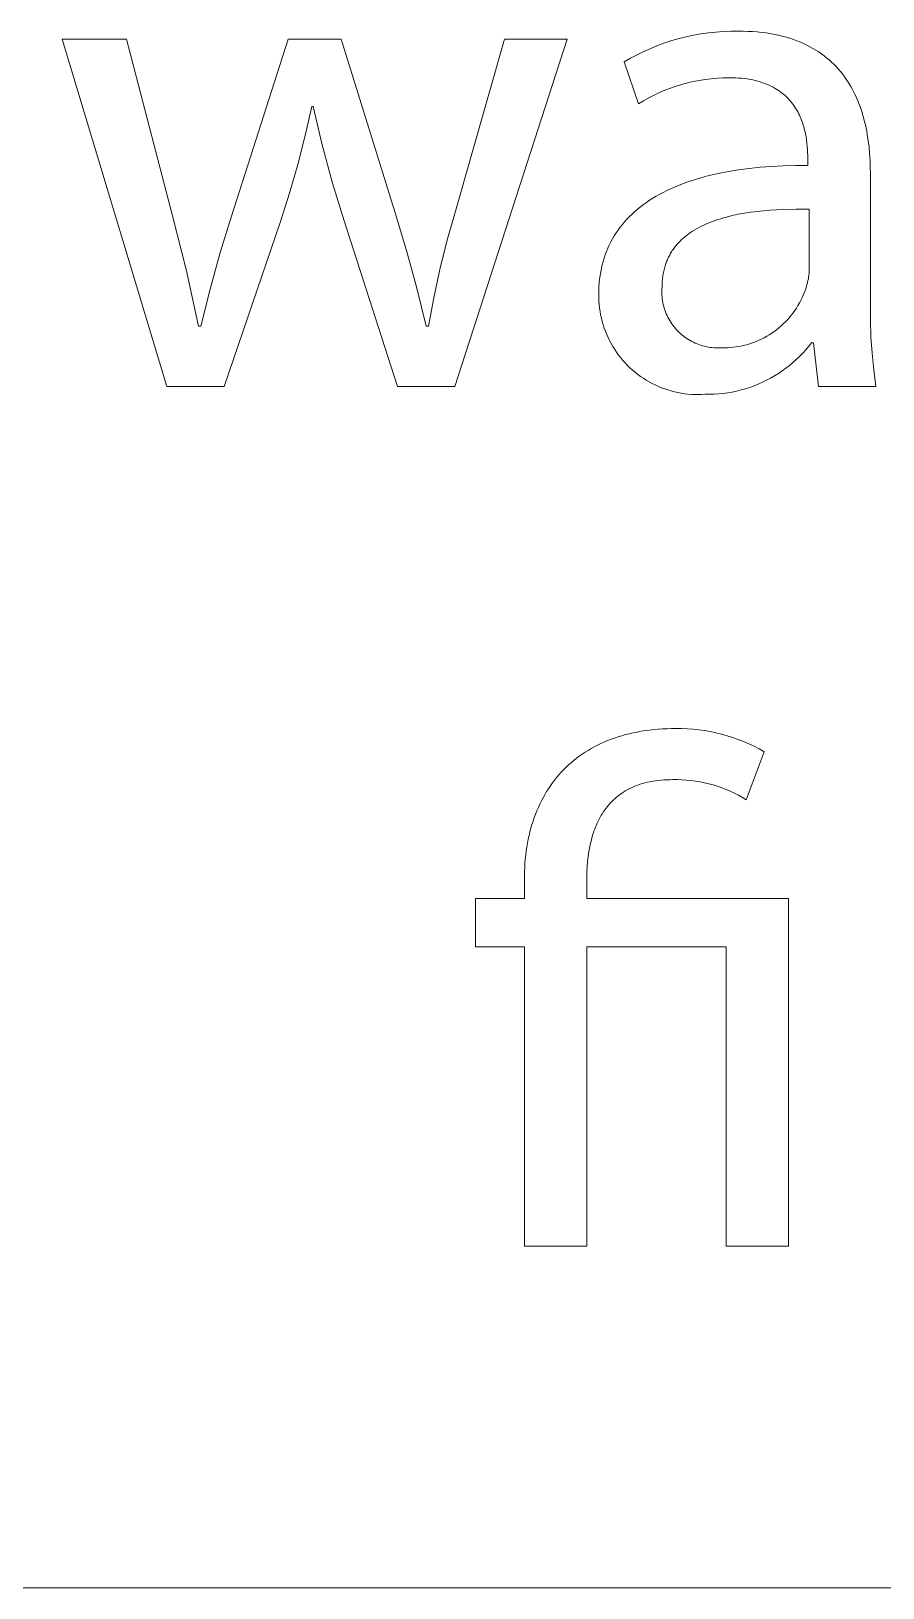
# Model space of a CAD drawing. Header units: millimetres. Extents: x -658 to 2773, y 81 to 2478.
# Drawn here: x 1843.9 to 1884.6, y 81.4 to 155.9 of the extents above; entities that cross this region are included whole.
import ezdxf

# ---------------------------------------------------------------- set-up
doc = ezdxf.new("R2010")
doc.units = ezdxf.units.MM
doc.header["$MEASUREMENT"] = 0
doc.layers.add('Domyślny', color=7, linetype='Continuous', true_color=0x000000)

msp = doc.modelspace()

# ---------------------------------------------------------------- linework, layer by layer
at = {"layer": 'Domyślny', "color": 18, "lineweight": 15, "true_color": 0x000000}
for p, q in [((1875.215, 155.616), (1875.565, 155.691)), ((1875.565, 155.691), (1875.918, 155.754)), ((1875.918, 155.754), (1876.272, 155.805)), ((1876.272, 155.805), (1876.628, 155.843)), ((1876.628, 155.843), (1876.985, 155.869)), ((1876.985, 155.869), (1877.343, 155.883)), ((1877.343, 155.883), (1877.701, 155.885)), ((1877.701, 155.885), (1877.936, 155.882)), ((1877.936, 155.882), (1878.165, 155.874)), ((1878.165, 155.874), (1878.389, 155.862)), ((1878.389, 155.862), (1878.608, 155.845)), ((1878.608, 155.845), (1878.821, 155.823)), ((1878.821, 155.823), (1879.029, 155.796)), ((1879.029, 155.796), (1879.231, 155.765)), ((1879.231, 155.765), (1879.429, 155.729)), ((1879.429, 155.729), (1879.621, 155.689)), ((1879.621, 155.689), (1879.808, 155.644)), ((1850.381, 138.885), (1845.366, 155.506)), ((1845.366, 155.506), (1848.451, 155.506)), ((1848.451, 155.506), (1850.655, 147.053)), ((1853.466, 147.03), (1856.185, 155.506)), ((1856.185, 155.506), (1858.721, 155.506)), ((1858.721, 155.506), (1861.302, 147.19)), ((1864.147, 147.167), (1866.523, 155.506)), ((1869.516, 155.506), (1864.147, 138.885)), ((1866.523, 155.506), (1869.516, 155.506)), ((1872.867, 154.758), (1873.188, 154.915)), ((1873.188, 154.915), (1873.515, 155.061)), ((1873.515, 155.061), (1873.847, 155.195)), ((1873.847, 155.195), (1874.184, 155.318)), ((1874.184, 155.318), (1874.524, 155.429)), ((1874.524, 155.429), (1874.868, 155.528)), ((1874.868, 155.528), (1875.215, 155.616)), ((1879.808, 155.644), (1879.99, 155.595)), ((1879.99, 155.595), (1880.167, 155.542)), ((1880.167, 155.542), (1880.34, 155.485)), ((1880.34, 155.485), (1880.507, 155.424)), ((1880.507, 155.424), (1880.67, 155.359)), ((1880.67, 155.359), (1880.828, 155.29)), ((1880.828, 155.29), (1880.981, 155.217)), ((1880.981, 155.217), (1881.13, 155.141)), ((1881.13, 155.141), (1881.274, 155.061)), ((1881.274, 155.061), (1881.414, 154.977)), ((1881.414, 154.977), (1881.549, 154.89)), ((1872.241, 154.411), (1872.551, 154.59)), ((1872.926, 152.412), (1872.241, 154.411)), ((1872.551, 154.59), (1872.867, 154.758)), ((1881.549, 154.89), (1881.68, 154.8)), ((1881.68, 154.8), (1881.806, 154.707)), ((1881.806, 154.707), (1881.929, 154.61)), ((1881.929, 154.61), (1882.047, 154.51)), ((1882.047, 154.51), (1882.161, 154.407)), ((1882.161, 154.407), (1882.271, 154.301)), ((1882.271, 154.301), (1882.377, 154.193)), ((1882.377, 154.193), (1882.479, 154.081)), ((1875.558, 153.473), (1875.28, 153.408)), ((1875.837, 153.528), (1875.558, 153.473)), ((1876.119, 153.573), (1875.837, 153.528)), ((1876.402, 153.609), (1876.119, 153.573)), ((1876.686, 153.635), (1876.402, 153.609)), ((1876.97, 153.651), (1876.686, 153.635)), ((1877.256, 153.657), (1876.97, 153.651)), ((1877.412, 153.655), (1877.256, 153.657)), ((1877.565, 153.65), (1877.412, 153.655)), ((1877.713, 153.641), (1877.565, 153.65)), ((1877.857, 153.629), (1877.713, 153.641)), ((1877.997, 153.613), (1877.857, 153.629)), ((1878.132, 153.595), (1877.997, 153.613)), ((1878.264, 153.573), (1878.132, 153.595)), ((1878.392, 153.548), (1878.264, 153.573)), ((1878.515, 153.52), (1878.392, 153.548)), ((1878.635, 153.489), (1878.515, 153.52)), ((1878.751, 153.455), (1878.635, 153.489)), ((1878.863, 153.419), (1878.751, 153.455)), ((1882.479, 154.081), (1882.577, 153.967)), ((1882.577, 153.967), (1882.671, 153.85)), ((1882.671, 153.85), (1882.762, 153.731)), ((1882.762, 153.731), (1882.849, 153.609)), ((1882.849, 153.609), (1882.932, 153.485)), ((1882.932, 153.485), (1883.011, 153.359)), ((1873.42, 152.696), (1873.171, 152.558)), ((1873.675, 152.825), (1873.42, 152.696)), ((1873.933, 152.945), (1873.675, 152.825)), ((1874.196, 153.056), (1873.933, 152.945)), ((1874.462, 153.158), (1874.196, 153.056)), ((1874.732, 153.251), (1874.462, 153.158)), ((1875.004, 153.334), (1874.732, 153.251)), ((1875.28, 153.408), (1875.004, 153.334)), ((1878.972, 153.38), (1878.863, 153.419)), ((1879.077, 153.339), (1878.972, 153.38)), ((1879.178, 153.295), (1879.077, 153.339)), ((1879.276, 153.248), (1879.178, 153.295)), ((1879.37, 153.199), (1879.276, 153.248)), ((1879.461, 153.148), (1879.37, 153.199)), ((1879.549, 153.095), (1879.461, 153.148)), ((1879.633, 153.04), (1879.549, 153.095)), ((1879.714, 152.983), (1879.633, 153.04)), ((1879.792, 152.924), (1879.714, 152.983)), ((1879.867, 152.863), (1879.792, 152.924)), ((1879.939, 152.8), (1879.867, 152.863)), ((1880.008, 152.736), (1879.939, 152.8)), ((1880.074, 152.67), (1880.008, 152.736)), ((1883.011, 153.359), (1883.087, 153.231)), ((1883.087, 153.231), (1883.16, 153.1)), ((1883.16, 153.1), (1883.229, 152.967)), ((1883.229, 152.967), (1883.294, 152.833)), ((1883.294, 152.833), (1883.357, 152.696)), ((1883.357, 152.696), (1883.416, 152.558)), ((1857.304, 152.274), (1856.992, 150.884)), ((1857.373, 152.274), (1857.304, 152.274)), ((1857.81, 150.438), (1857.373, 152.274)), ((1873.171, 152.558), (1872.926, 152.412)), ((1880.137, 152.603), (1880.074, 152.67)), ((1880.198, 152.534), (1880.137, 152.603)), ((1880.255, 152.464), (1880.198, 152.534)), ((1880.31, 152.392), (1880.255, 152.464)), ((1880.363, 152.32), (1880.31, 152.392)), ((1880.413, 152.246), (1880.363, 152.32)), ((1880.46, 152.171), (1880.413, 152.246)), ((1880.505, 152.096), (1880.46, 152.171)), ((1880.548, 152.019), (1880.505, 152.096)), ((1880.588, 151.942), (1880.548, 152.019)), ((1880.626, 151.864), (1880.588, 151.942)), ((1883.416, 152.558), (1883.472, 152.418)), ((1883.472, 152.418), (1883.525, 152.276)), ((1883.525, 152.276), (1883.575, 152.133)), ((1883.575, 152.133), (1883.622, 151.989)), ((1883.622, 151.989), (1883.665, 151.843)), ((1880.662, 151.786), (1880.626, 151.864)), ((1880.695, 151.707), (1880.662, 151.786)), ((1880.727, 151.628), (1880.695, 151.707)), ((1880.757, 151.548), (1880.727, 151.628)), ((1880.784, 151.468), (1880.757, 151.548)), ((1880.81, 151.388), (1880.784, 151.468)), ((1880.834, 151.307), (1880.81, 151.388)), ((1880.857, 151.227), (1880.834, 151.307)), ((1880.877, 151.147), (1880.857, 151.227)), ((1883.665, 151.843), (1883.706, 151.696)), ((1883.706, 151.696), (1883.745, 151.547)), ((1883.745, 151.547), (1883.78, 151.398)), ((1883.78, 151.398), (1883.813, 151.247)), ((1883.813, 151.247), (1883.843, 151.095)), ((1856.992, 150.884), (1856.638, 149.504)), ((1880.896, 151.067), (1880.877, 151.147)), ((1880.913, 150.987), (1880.896, 151.067)), ((1880.944, 150.828), (1880.913, 150.987)), ((1880.968, 150.671), (1880.944, 150.828)), ((1880.988, 150.517), (1880.968, 150.671)), ((1881.002, 150.366), (1880.988, 150.517)), ((1883.843, 151.095), (1883.87, 150.943)), ((1883.87, 150.943), (1883.917, 150.636)), ((1883.917, 150.636), (1883.955, 150.326)), ((1858.305, 148.617), (1857.81, 150.438)), ((1881.013, 150.219), (1881.002, 150.366)), ((1881.02, 150.076), (1881.013, 150.219)), ((1881.024, 149.939), (1881.02, 150.076)), ((1881.025, 149.807), (1881.024, 149.939)), ((1881.025, 149.464), (1881.025, 149.807)), ((1883.955, 150.326), (1883.983, 150.015)), ((1883.983, 150.015), (1884.003, 149.702)), ((1884.003, 149.702), (1884.015, 149.389)), ((1856.638, 149.504), (1856.243, 148.135)), ((1876.079, 148.914), (1876.3, 148.972)), ((1876.3, 148.972), (1876.755, 149.077)), ((1876.755, 149.077), (1877.228, 149.17)), ((1877.228, 149.17), (1877.719, 149.25)), ((1877.719, 149.25), (1878.227, 149.318)), ((1878.227, 149.318), (1878.753, 149.373)), ((1878.753, 149.373), (1879.295, 149.415)), ((1879.295, 149.415), (1879.855, 149.445)), ((1879.855, 149.445), (1880.432, 149.461)), ((1880.432, 149.461), (1881.025, 149.464)), ((1884.015, 149.389), (1884.018, 149.076)), ((1884.018, 149.076), (1884.018, 142.862)), ((1858.858, 146.813), (1858.305, 148.617)), ((1874.118, 148.172), (1874.294, 148.26)), ((1874.294, 148.26), (1874.474, 148.345)), ((1874.474, 148.345), (1874.658, 148.427)), ((1874.658, 148.427), (1874.847, 148.506)), ((1874.847, 148.506), (1875.041, 148.581)), ((1875.041, 148.581), (1875.24, 148.654)), ((1875.24, 148.654), (1875.443, 148.724)), ((1875.443, 148.724), (1875.65, 148.79)), ((1875.65, 148.79), (1875.862, 148.854)), ((1875.862, 148.854), (1876.079, 148.914)), ((1856.243, 148.135), (1855.808, 146.779)), ((1872.884, 147.363), (1873.022, 147.474)), ((1873.022, 147.474), (1873.164, 147.583)), ((1873.164, 147.583), (1873.311, 147.688)), ((1873.311, 147.688), (1873.463, 147.791)), ((1873.463, 147.791), (1873.62, 147.891)), ((1873.62, 147.891), (1873.781, 147.988)), ((1873.781, 147.988), (1873.947, 148.081)), ((1873.947, 148.081), (1874.118, 148.172)), ((1850.655, 147.053), (1851.314, 144.418)), ((1852.933, 145.287), (1853.466, 147.03)), ((1855.808, 146.779), (1853.123, 138.885)), ((1861.405, 138.885), (1858.858, 146.813)), ((1861.302, 147.19), (1861.843, 145.395)), ((1863.773, 145.831), (1864.147, 147.167)), ((1872.159, 146.633), (1872.267, 146.762)), ((1872.267, 146.762), (1872.381, 146.888)), ((1872.381, 146.888), (1872.5, 147.011)), ((1872.5, 147.011), (1872.623, 147.131)), ((1872.623, 147.131), (1872.751, 147.248)), ((1872.751, 147.248), (1872.884, 147.363)), ((1876.337, 146.728), (1876.212, 146.677)), ((1876.465, 146.778), (1876.337, 146.728)), ((1876.595, 146.825), (1876.465, 146.778)), ((1876.726, 146.87), (1876.595, 146.825)), ((1876.861, 146.912), (1876.726, 146.87)), ((1876.997, 146.952), (1876.861, 146.912)), ((1877.135, 146.99), (1876.997, 146.952)), ((1877.416, 147.06), (1877.135, 146.99)), ((1877.705, 147.122), (1877.416, 147.06)), ((1877.999, 147.175), (1877.705, 147.122)), ((1878.298, 147.222), (1877.999, 147.175)), ((1878.602, 147.261), (1878.298, 147.222)), ((1878.909, 147.293), (1878.602, 147.261)), ((1879.219, 147.319), (1878.909, 147.293)), ((1879.53, 147.339), (1879.219, 147.319)), ((1879.844, 147.354), (1879.53, 147.339)), ((1880.471, 147.367), (1879.844, 147.354)), ((1881.094, 147.362), (1880.471, 147.367)), ((1881.094, 144.484), (1881.094, 147.362)), ((1871.689, 145.946), (1871.773, 146.089)), ((1871.773, 146.089), (1871.862, 146.229)), ((1871.862, 146.229), (1871.956, 146.367)), ((1871.956, 146.367), (1872.055, 146.501)), ((1872.055, 146.501), (1872.159, 146.633)), ((1875.07, 145.976), (1875.024, 145.935)), ((1875.116, 146.016), (1875.07, 145.976)), ((1875.164, 146.056), (1875.116, 146.016)), ((1875.212, 146.094), (1875.164, 146.056)), ((1875.311, 146.17), (1875.212, 146.094)), ((1875.413, 146.243), (1875.311, 146.17)), ((1875.518, 146.313), (1875.413, 146.243)), ((1875.627, 146.38), (1875.518, 146.313)), ((1875.738, 146.444), (1875.627, 146.38)), ((1875.853, 146.506), (1875.738, 146.444)), ((1875.97, 146.566), (1875.853, 146.506)), ((1876.09, 146.622), (1875.97, 146.566)), ((1876.212, 146.677), (1876.09, 146.622)), ((1852.446, 143.532), (1852.933, 145.287)), ((1861.843, 145.395), (1862.334, 143.586)), ((1863.439, 144.484), (1863.773, 145.831)), ((1871.343, 145.19), (1871.402, 145.346)), ((1871.402, 145.346), (1871.466, 145.501)), ((1871.466, 145.501), (1871.535, 145.652)), ((1871.535, 145.652), (1871.609, 145.801)), ((1871.609, 145.801), (1871.689, 145.946)), ((1874.484, 145.28), (1874.453, 145.227)), ((1874.516, 145.332), (1874.484, 145.28)), ((1874.549, 145.383), (1874.516, 145.332)), ((1874.584, 145.433), (1874.549, 145.383)), ((1874.619, 145.483), (1874.584, 145.433)), ((1874.655, 145.531), (1874.619, 145.483)), ((1874.692, 145.579), (1874.655, 145.531)), ((1874.73, 145.626), (1874.692, 145.579)), ((1874.769, 145.673), (1874.73, 145.626)), ((1874.81, 145.718), (1874.769, 145.673)), ((1874.851, 145.763), (1874.81, 145.718)), ((1874.893, 145.807), (1874.851, 145.763)), ((1874.935, 145.85), (1874.893, 145.807)), ((1874.979, 145.893), (1874.935, 145.85)), ((1875.024, 145.935), (1874.979, 145.893)), ((1871.123, 144.364), (1871.157, 144.535)), ((1871.157, 144.535), (1871.196, 144.702)), ((1871.196, 144.702), (1871.24, 144.868)), ((1871.24, 144.868), (1871.289, 145.03)), ((1871.289, 145.03), (1871.343, 145.19)), ((1874.168, 144.529), (1874.152, 144.465)), ((1874.185, 144.592), (1874.168, 144.529)), ((1874.204, 144.654), (1874.185, 144.592)), ((1874.224, 144.715), (1874.204, 144.654)), ((1874.245, 144.776), (1874.224, 144.715)), ((1874.267, 144.835), (1874.245, 144.776)), ((1874.29, 144.894), (1874.267, 144.835)), ((1874.315, 144.951), (1874.29, 144.894)), ((1874.34, 145.008), (1874.315, 144.951)), ((1874.367, 145.064), (1874.34, 145.008)), ((1874.395, 145.119), (1874.367, 145.064)), ((1874.423, 145.174), (1874.395, 145.119)), ((1874.453, 145.227), (1874.423, 145.174)), ((1851.314, 144.418), (1851.889, 141.764)), ((1863.145, 143.128), (1863.439, 144.484)), ((1871.04, 143.655), (1871.053, 143.836)), ((1871.053, 143.836), (1871.071, 144.015)), ((1871.071, 144.015), (1871.095, 144.191)), ((1871.095, 144.191), (1871.123, 144.364)), ((1874.06, 143.776), (1874.058, 143.702)), ((1874.063, 143.849), (1874.06, 143.776)), ((1874.068, 143.921), (1874.063, 143.849)), ((1874.074, 143.992), (1874.068, 143.921)), ((1874.081, 144.063), (1874.074, 143.992)), ((1874.09, 144.132), (1874.081, 144.063)), ((1874.1, 144.201), (1874.09, 144.132)), ((1874.111, 144.268), (1874.1, 144.201)), ((1874.123, 144.335), (1874.111, 144.268)), ((1874.137, 144.4), (1874.123, 144.335)), ((1874.152, 144.465), (1874.137, 144.4)), ((1880.969, 143.693), (1880.994, 143.779)), ((1880.994, 143.779), (1881.016, 143.865)), ((1881.016, 143.865), (1881.036, 143.952)), ((1881.036, 143.952), (1881.053, 144.04)), ((1881.053, 144.04), (1881.067, 144.128)), ((1881.067, 144.128), (1881.078, 144.217)), ((1881.078, 144.217), (1881.086, 144.305)), ((1881.086, 144.305), (1881.091, 144.394)), ((1881.091, 144.394), (1881.094, 144.484)), ((1852.003, 141.764), (1852.446, 143.532)), ((1862.334, 143.586), (1862.776, 141.764)), ((1862.89, 141.764), (1863.145, 143.128)), ((1871.03, 143.284), (1871.032, 143.471)), ((1871.031, 143.121), (1871.03, 143.284)), ((1871.037, 142.958), (1871.031, 143.121)), ((1871.032, 143.471), (1871.04, 143.655)), ((1874.051, 143.535), (1874.048, 143.443)), ((1874.048, 143.443), (1874.049, 143.351)), ((1874.049, 143.351), (1874.052, 143.259)), ((1874.057, 143.627), (1874.051, 143.535)), ((1874.052, 143.259), (1874.059, 143.167)), ((1874.058, 143.702), (1874.057, 143.627)), ((1874.059, 143.167), (1874.069, 143.076)), ((1874.069, 143.076), (1874.082, 142.985)), ((1880.626, 142.879), (1880.692, 143.004)), ((1880.692, 143.004), (1880.754, 143.131)), ((1880.754, 143.131), (1880.811, 143.26)), ((1880.811, 143.26), (1880.863, 143.391)), ((1880.863, 143.391), (1880.911, 143.524)), ((1880.911, 143.524), (1880.941, 143.608)), ((1880.941, 143.608), (1880.969, 143.693)), ((1871.05, 142.795), (1871.037, 142.958)), ((1871.068, 142.633), (1871.05, 142.795)), ((1871.091, 142.471), (1871.068, 142.633)), ((1871.12, 142.31), (1871.091, 142.471)), ((1871.155, 142.151), (1871.12, 142.31)), ((1874.082, 142.985), (1874.098, 142.894)), ((1874.098, 142.894), (1874.117, 142.804)), ((1874.117, 142.804), (1874.139, 142.715)), ((1874.139, 142.715), (1874.165, 142.627)), ((1874.165, 142.627), (1874.193, 142.539)), ((1874.193, 142.539), (1874.225, 142.453)), ((1874.225, 142.453), (1874.259, 142.367)), ((1874.259, 142.367), (1874.296, 142.283)), ((1874.296, 142.283), (1874.336, 142.2)), ((1880.146, 142.182), (1880.236, 142.291)), ((1880.236, 142.291), (1880.322, 142.403)), ((1880.322, 142.403), (1880.404, 142.518)), ((1880.404, 142.518), (1880.482, 142.636)), ((1880.482, 142.636), (1880.556, 142.756)), ((1880.556, 142.756), (1880.626, 142.879)), ((1884.018, 142.862), (1884.019, 142.064)), ((1851.889, 141.764), (1852.003, 141.764)), ((1862.776, 141.764), (1862.89, 141.764)), ((1871.195, 141.993), (1871.155, 142.151)), ((1871.241, 141.836), (1871.195, 141.993)), ((1871.291, 141.681), (1871.241, 141.836)), ((1871.348, 141.527), (1871.291, 141.681)), ((1871.409, 141.376), (1871.348, 141.527)), ((1874.336, 142.2), (1874.379, 142.119)), ((1874.379, 142.119), (1874.425, 142.039)), ((1874.425, 142.039), (1874.473, 141.961)), ((1874.473, 141.961), (1874.524, 141.884)), ((1874.524, 141.884), (1874.578, 141.81)), ((1874.578, 141.81), (1874.634, 141.737)), ((1874.634, 141.737), (1874.693, 141.666)), ((1874.693, 141.666), (1874.754, 141.597)), ((1874.754, 141.597), (1874.817, 141.53)), ((1874.817, 141.53), (1874.883, 141.466)), ((1879.305, 141.433), (1879.421, 141.514)), ((1879.421, 141.514), (1879.534, 141.599)), ((1879.534, 141.599), (1879.644, 141.687)), ((1879.644, 141.687), (1879.751, 141.779)), ((1879.751, 141.779), (1879.855, 141.875)), ((1879.855, 141.875), (1879.956, 141.974)), ((1879.956, 141.974), (1880.053, 142.076)), ((1880.053, 142.076), (1880.146, 142.182)), ((1884.019, 142.064), (1884.046, 141.267)), ((1871.476, 141.227), (1871.409, 141.376)), ((1871.547, 141.08), (1871.476, 141.227)), ((1871.624, 140.936), (1871.547, 141.08)), ((1871.706, 140.795), (1871.624, 140.936)), ((1871.792, 140.656), (1871.706, 140.795)), ((1874.883, 141.466), (1874.951, 141.404)), ((1874.951, 141.404), (1875.021, 141.344)), ((1875.021, 141.344), (1875.093, 141.287)), ((1875.093, 141.287), (1875.167, 141.232)), ((1875.167, 141.232), (1875.242, 141.18)), ((1875.242, 141.18), (1875.32, 141.13)), ((1875.32, 141.13), (1875.399, 141.083)), ((1875.399, 141.083), (1875.479, 141.039)), ((1875.479, 141.039), (1875.562, 140.997)), ((1875.562, 140.997), (1875.645, 140.959)), ((1875.645, 140.959), (1875.73, 140.923)), ((1875.73, 140.923), (1875.816, 140.89)), ((1875.816, 140.89), (1875.903, 140.861)), ((1875.903, 140.861), (1875.991, 140.834)), ((1875.991, 140.834), (1876.08, 140.81)), ((1876.08, 140.81), (1876.17, 140.789)), ((1876.17, 140.789), (1876.26, 140.772)), ((1876.26, 140.772), (1876.351, 140.757)), ((1877.465, 140.761), (1877.605, 140.779)), ((1877.605, 140.779), (1877.745, 140.802)), ((1877.745, 140.802), (1877.883, 140.829)), ((1877.883, 140.829), (1878.021, 140.861)), ((1878.021, 140.861), (1878.157, 140.898)), ((1878.157, 140.898), (1878.292, 140.94)), ((1878.292, 140.94), (1878.426, 140.986)), ((1878.426, 140.986), (1878.557, 141.037)), ((1878.557, 141.037), (1878.687, 141.092)), ((1878.687, 141.092), (1878.815, 141.152)), ((1878.815, 141.152), (1878.941, 141.216)), ((1878.941, 141.216), (1879.065, 141.284)), ((1879.065, 141.284), (1879.186, 141.357)), ((1879.186, 141.357), (1879.305, 141.433)), ((1881.074, 140.806), (1880.933, 140.639)), ((1881.208, 140.977), (1881.074, 140.806)), ((1881.299, 140.977), (1881.208, 140.977)), ((1881.539, 138.886), (1881.299, 140.977)), ((1884.046, 141.267), (1884.099, 140.471)), ((1871.884, 140.521), (1871.792, 140.656)), ((1871.979, 140.388), (1871.884, 140.521)), ((1872.08, 140.26), (1871.979, 140.388)), ((1872.184, 140.134), (1872.08, 140.26)), ((1872.293, 140.013), (1872.184, 140.134)), ((1876.351, 140.757), (1876.442, 140.746)), ((1876.442, 140.746), (1876.534, 140.738)), ((1876.534, 140.738), (1876.626, 140.733)), ((1876.626, 140.733), (1876.717, 140.731)), ((1876.717, 140.731), (1876.809, 140.732)), ((1876.809, 140.732), (1876.901, 140.737)), ((1876.901, 140.737), (1877.043, 140.735)), ((1877.043, 140.735), (1877.184, 140.739)), ((1877.184, 140.739), (1877.325, 140.747)), ((1877.325, 140.747), (1877.465, 140.761)), ((1880.316, 140.026), (1880.149, 139.887)), ((1880.478, 140.171), (1880.316, 140.026)), ((1880.635, 140.322), (1880.478, 140.171)), ((1880.787, 140.478), (1880.635, 140.322)), ((1880.933, 140.639), (1880.787, 140.478)), ((1884.099, 140.471), (1884.177, 139.677)), ((1872.406, 139.895), (1872.293, 140.013)), ((1872.523, 139.781), (1872.406, 139.895)), ((1872.644, 139.671), (1872.523, 139.781)), ((1872.769, 139.566), (1872.644, 139.671)), ((1872.897, 139.465), (1872.769, 139.566)), ((1873.029, 139.368), (1872.897, 139.465)), ((1873.164, 139.276), (1873.029, 139.368)), ((1873.302, 139.189), (1873.164, 139.276)), ((1879.246, 139.282), (1879.054, 139.18)), ((1879.435, 139.39), (1879.246, 139.282)), ((1879.62, 139.505), (1879.435, 139.39)), ((1879.801, 139.626), (1879.62, 139.505)), ((1879.977, 139.753), (1879.801, 139.626)), ((1880.149, 139.887), (1879.977, 139.753)), ((1884.177, 139.677), (1884.281, 138.886)), ((1853.123, 138.885), (1850.381, 138.885)), ((1864.147, 138.885), (1861.405, 138.885)), ((1873.443, 139.106), (1873.302, 139.189)), ((1873.586, 139.028), (1873.443, 139.106)), ((1873.732, 138.956), (1873.586, 139.028)), ((1873.881, 138.888), (1873.732, 138.956)), ((1874.032, 138.826), (1873.881, 138.888)), ((1874.185, 138.769), (1874.032, 138.826)), ((1874.34, 138.717), (1874.185, 138.769)), ((1874.496, 138.67), (1874.34, 138.717)), ((1874.654, 138.629), (1874.496, 138.67)), ((1874.814, 138.593), (1874.654, 138.629)), ((1874.974, 138.563), (1874.814, 138.593)), ((1875.136, 138.539), (1874.974, 138.563)), ((1875.298, 138.52), (1875.136, 138.539)), ((1876.765, 138.53), (1876.548, 138.516)), ((1876.982, 138.553), (1876.765, 138.53)), ((1877.197, 138.582), (1876.982, 138.553)), ((1877.412, 138.62), (1877.197, 138.582)), ((1877.625, 138.664), (1877.412, 138.62)), ((1877.836, 138.716), (1877.625, 138.664)), ((1878.045, 138.776), (1877.836, 138.716)), ((1878.252, 138.843), (1878.045, 138.776)), ((1878.457, 138.917), (1878.252, 138.843)), ((1878.659, 138.997), (1878.457, 138.917)), ((1878.858, 139.085), (1878.659, 138.997)), ((1879.054, 139.18), (1878.858, 139.085)), ((1884.281, 138.886), (1881.539, 138.886)), ((1875.46, 138.506), (1875.298, 138.52)), ((1875.624, 138.499), (1875.46, 138.506)), ((1875.787, 138.497), (1875.624, 138.499)), ((1875.95, 138.5), (1875.787, 138.497)), ((1876.113, 138.509), (1875.95, 138.5)), ((1876.331, 138.509), (1876.113, 138.509)), ((1876.548, 138.516), (1876.331, 138.509)), ((1871.96, 122.123), (1872.136, 122.177)), ((1872.136, 122.177), (1872.316, 122.227)), ((1872.316, 122.227), (1872.498, 122.273)), ((1872.498, 122.273), (1872.684, 122.315)), ((1872.684, 122.315), (1872.873, 122.353)), ((1872.873, 122.353), (1873.065, 122.387)), ((1873.065, 122.387), (1873.261, 122.418)), ((1873.261, 122.418), (1873.459, 122.444)), ((1873.459, 122.444), (1873.661, 122.467)), ((1873.661, 122.467), (1873.865, 122.485)), ((1873.865, 122.485), (1874.073, 122.5)), ((1874.073, 122.5), (1874.284, 122.51)), ((1874.284, 122.51), (1874.498, 122.516)), ((1874.498, 122.516), (1874.715, 122.518)), ((1874.715, 122.518), (1874.991, 122.517)), ((1874.991, 122.517), (1875.268, 122.507)), ((1875.268, 122.507), (1875.543, 122.487)), ((1875.543, 122.487), (1875.818, 122.458)), ((1875.818, 122.458), (1876.092, 122.42)), ((1876.092, 122.42), (1876.364, 122.373)), ((1876.364, 122.373), (1876.635, 122.317)), ((1876.635, 122.317), (1876.903, 122.251)), ((1876.903, 122.251), (1877.17, 122.176)), ((1877.17, 122.176), (1877.433, 122.093)), ((1870.375, 121.386), (1870.519, 121.476)), ((1870.519, 121.476), (1870.666, 121.562)), ((1870.666, 121.562), (1870.816, 121.645)), ((1870.816, 121.645), (1870.97, 121.724)), ((1870.97, 121.724), (1871.127, 121.8)), ((1871.127, 121.8), (1871.287, 121.872)), ((1871.287, 121.872), (1871.45, 121.94)), ((1871.45, 121.94), (1871.617, 122.005)), ((1871.617, 122.005), (1871.787, 122.066)), ((1871.787, 122.066), (1871.96, 122.123)), ((1877.433, 122.093), (1877.694, 122)), ((1877.694, 122), (1877.951, 121.899)), ((1877.951, 121.899), (1878.205, 121.79)), ((1878.942, 121.41), (1878.085, 119.114)), ((1878.205, 121.79), (1878.455, 121.671)), ((1878.455, 121.671), (1878.7, 121.545)), ((1878.7, 121.545), (1878.942, 121.41)), ((1869.346, 120.546), (1869.463, 120.663)), ((1869.463, 120.663), (1869.583, 120.776)), ((1869.583, 120.776), (1869.706, 120.886)), ((1869.706, 120.886), (1869.833, 120.993)), ((1869.833, 120.993), (1869.964, 121.096)), ((1869.964, 121.096), (1870.098, 121.196)), ((1870.098, 121.196), (1870.235, 121.293)), ((1870.235, 121.293), (1870.375, 121.386)), ((1868.717, 119.78), (1868.813, 119.916)), ((1868.813, 119.916), (1868.913, 120.048)), ((1868.913, 120.048), (1869.016, 120.177)), ((1869.016, 120.177), (1869.122, 120.303)), ((1869.122, 120.303), (1869.232, 120.426)), ((1869.232, 120.426), (1869.346, 120.546)), ((1873.244, 119.917), (1873.127, 119.885)), ((1873.363, 119.946), (1873.244, 119.917)), ((1873.486, 119.973), (1873.363, 119.946)), ((1873.611, 119.996), (1873.486, 119.973)), ((1873.74, 120.016), (1873.611, 119.996)), ((1873.871, 120.034), (1873.74, 120.016)), ((1874.006, 120.048), (1873.871, 120.034)), ((1874.144, 120.059), (1874.006, 120.048)), ((1874.286, 120.067), (1874.144, 120.059)), ((1874.43, 120.072), (1874.286, 120.067)), ((1874.578, 120.074), (1874.43, 120.072)), ((1874.795, 120.075), (1874.578, 120.074)), ((1875.011, 120.068), (1874.795, 120.075)), ((1875.228, 120.055), (1875.011, 120.068)), ((1875.444, 120.034), (1875.228, 120.055)), ((1875.659, 120.005), (1875.444, 120.034)), ((1875.873, 119.97), (1875.659, 120.005)), ((1876.085, 119.927), (1875.873, 119.97)), ((1876.296, 119.877), (1876.085, 119.927)), ((1868.288, 119.058), (1868.367, 119.208)), ((1868.367, 119.208), (1868.449, 119.355)), ((1868.449, 119.355), (1868.535, 119.5)), ((1868.535, 119.5), (1868.624, 119.642)), ((1868.624, 119.642), (1868.717, 119.78)), ((1871.872, 119.229), (1871.795, 119.161)), ((1871.953, 119.294), (1871.872, 119.229)), ((1872.035, 119.357), (1871.953, 119.294)), ((1872.121, 119.418), (1872.035, 119.357)), ((1872.209, 119.476), (1872.121, 119.418)), ((1872.3, 119.532), (1872.209, 119.476)), ((1872.393, 119.585), (1872.3, 119.532)), ((1872.49, 119.636), (1872.393, 119.585)), ((1872.589, 119.684), (1872.49, 119.636)), ((1872.691, 119.73), (1872.589, 119.684)), ((1872.795, 119.773), (1872.691, 119.73)), ((1872.903, 119.813), (1872.795, 119.773)), ((1873.014, 119.851), (1872.903, 119.813)), ((1873.127, 119.885), (1873.014, 119.851)), ((1876.505, 119.819), (1876.296, 119.877)), ((1876.713, 119.755), (1876.505, 119.819)), ((1876.917, 119.684), (1876.713, 119.755)), ((1877.12, 119.605), (1876.917, 119.684)), ((1877.319, 119.52), (1877.12, 119.605)), ((1877.516, 119.429), (1877.319, 119.52)), ((1877.709, 119.33), (1877.516, 119.429)), ((1877.899, 119.225), (1877.709, 119.33)), ((1878.085, 119.114), (1877.899, 119.225)), ((1867.948, 118.263), (1868.009, 118.427)), ((1868.009, 118.427), (1868.074, 118.589)), ((1868.074, 118.589), (1868.142, 118.748)), ((1868.142, 118.748), (1868.213, 118.904)), ((1868.213, 118.904), (1868.288, 119.058)), ((1871.207, 118.458), (1871.153, 118.37)), ((1871.262, 118.544), (1871.207, 118.458)), ((1871.321, 118.628), (1871.262, 118.544)), ((1871.381, 118.711), (1871.321, 118.628)), ((1871.444, 118.791), (1871.381, 118.711)), ((1871.509, 118.869), (1871.444, 118.791)), ((1871.577, 118.946), (1871.509, 118.869)), ((1871.647, 119.02), (1871.577, 118.946)), ((1871.72, 119.092), (1871.647, 119.02)), ((1871.795, 119.161), (1871.72, 119.092)), ((1867.741, 117.577), (1867.788, 117.753)), ((1867.788, 117.753), (1867.838, 117.925)), ((1867.838, 117.925), (1867.891, 118.095)), ((1867.891, 118.095), (1867.948, 118.263)), ((1870.839, 117.706), (1870.803, 117.604)), ((1870.878, 117.805), (1870.839, 117.706)), ((1870.918, 117.904), (1870.878, 117.805)), ((1870.961, 118), (1870.918, 117.904)), ((1871.006, 118.095), (1870.961, 118)), ((1871.053, 118.189), (1871.006, 118.095)), ((1871.102, 118.28), (1871.053, 118.189)), ((1871.153, 118.37), (1871.102, 118.28)), ((1867.592, 116.85), (1867.624, 117.035)), ((1867.624, 117.035), (1867.659, 117.219)), ((1867.659, 117.219), (1867.699, 117.399)), ((1867.699, 117.399), (1867.741, 117.577)), ((1870.625, 116.966), (1870.602, 116.855)), ((1870.65, 117.076), (1870.625, 116.966)), ((1870.677, 117.184), (1870.65, 117.076)), ((1870.705, 117.291), (1870.677, 117.184)), ((1870.736, 117.397), (1870.705, 117.291)), ((1870.768, 117.501), (1870.736, 117.397)), ((1870.803, 117.604), (1870.768, 117.501)), ((1867.502, 116.082), (1867.519, 116.277)), ((1867.519, 116.277), (1867.54, 116.471)), ((1867.54, 116.471), (1867.564, 116.661)), ((1867.564, 116.661), (1867.592, 116.85)), ((1870.527, 116.4), (1870.5, 116.166)), ((1870.561, 116.63), (1870.527, 116.4)), ((1870.602, 116.855), (1870.561, 116.63)), ((1867.472, 115.276), (1867.474, 115.481)), ((1867.474, 115.481), (1867.48, 115.683)), ((1867.48, 115.683), (1867.489, 115.884)), ((1867.489, 115.884), (1867.502, 116.082)), ((1870.457, 115.443), (1870.454, 115.196)), ((1870.465, 115.687), (1870.457, 115.443)), ((1870.48, 115.928), (1870.465, 115.687)), ((1870.5, 116.166), (1870.48, 115.928)), ((1867.472, 114.385), (1867.472, 115.276)), ((1870.454, 115.196), (1870.454, 114.385)), ((1865.142, 112.077), (1865.142, 114.385)), ((1865.142, 114.385), (1867.472, 114.385)), ((1870.454, 114.385), (1880.107, 114.385)), ((1880.107, 114.385), (1880.107, 97.763)), ((1867.472, 112.077), (1865.142, 112.077)), ((1867.472, 97.763), (1867.472, 112.077)), ((1877.125, 112.077), (1870.454, 112.077)), ((1870.454, 112.077), (1870.454, 97.763)), ((1877.125, 97.763), (1877.125, 112.077)), ((1870.454, 97.763), (1867.472, 97.763)), ((1880.107, 97.763), (1877.125, 97.763)), ((2769.275, 81.408), (-658.039, 81.408)), ((2769.275, 81.408), (1476.09, 81.408))]:
    msp.add_line(p, q, dxfattribs=at)

doc.saveas('drawing.dxf')
